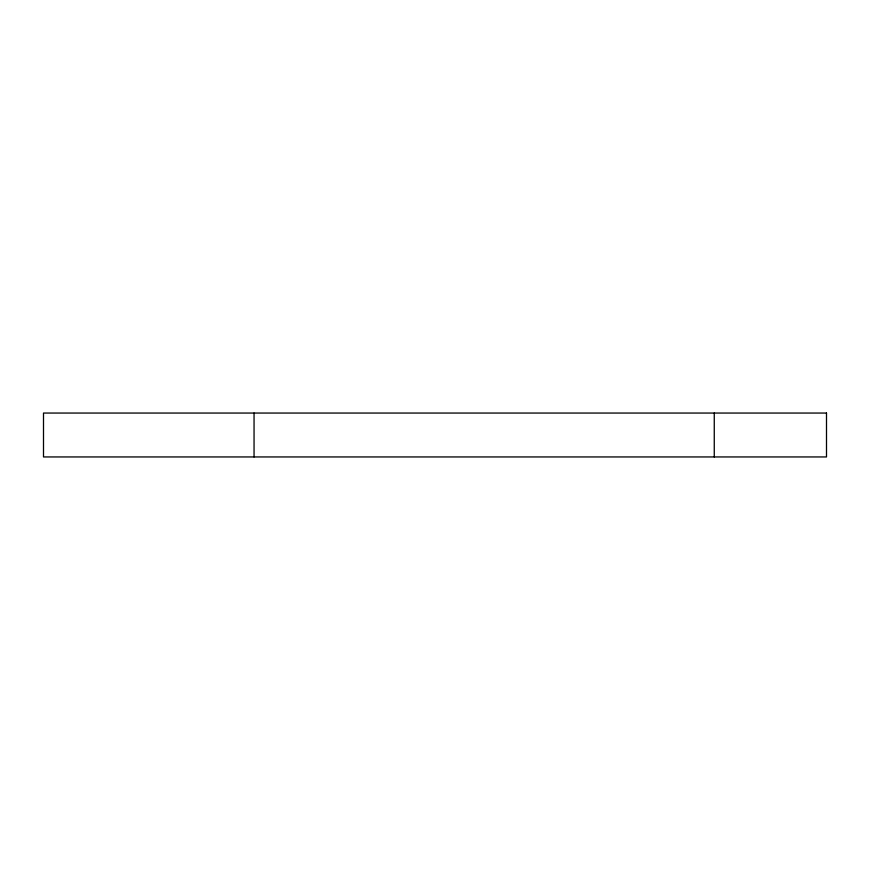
<?xml version="1.0" encoding="UTF-8"?>
<svg xmlns="http://www.w3.org/2000/svg" width="870" height="870" viewBox="0 0 870 870"><rect width="100%" height="100%" fill="white"/><g stroke="black" fill="none" stroke-linecap="round" stroke-linejoin="round"><path stroke-width="1.3" d="M714.259 413.054L714.259 456.946M254.051 413.054L254.051 456.946M826.5 413.054L43.5 413.054L43.5 456.946L826.5 456.946L826.5 413.054"/></g></svg>
